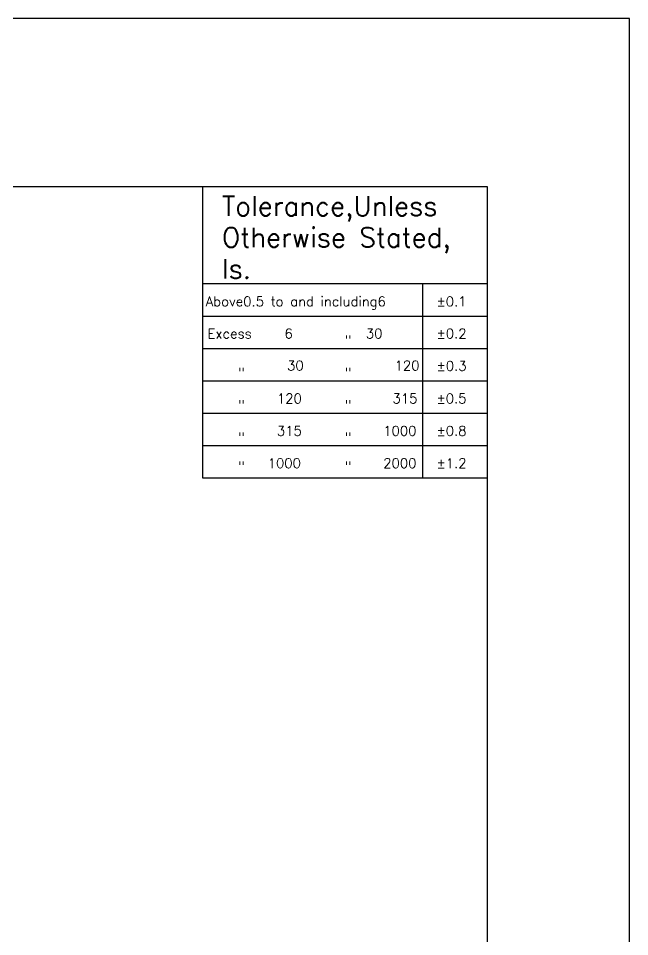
# Model space of a CAD drawing. Extents: x 14808 to 20058, y -13198 to -11680.
# Drawn here: x 16393.1 to 16487.6, y -11822.1 to -11680.2 of the extents above; entities that cross this region are included whole.
import ezdxf
from ezdxf.enums import TextEntityAlignment as Align

# ---------------------------------------------------------------- set-up
doc = ezdxf.new("R2010")
doc.units = 0
doc.header["$LTSCALE"] = 7
doc.header["$MEASUREMENT"] = 0
doc.layers.get('0').update_dxf_attribs({"color": 2, "linetype": 'CONTINUOUS'})
doc.layers.add('DWG', color=7, linetype='CONTINUOUS')
doc.layers.add('TXT', color=4, linetype='CONTINUOUS')
doc.styles.add('DD', font='romans', dxfattribs={"bigfont": 'hs'})
doc.styles.add('ROMANS', font='ROMANS.shx', dxfattribs={"height": 3.5})

# ---------------------------------------------------------------- blocks, each defined once
blk = doc.blocks.new('BORDER')
for p, q in [((1, 1), (0, 1)), ((1, 0), (1, 1))]:
    blk.add_line(p, q)

msp = doc.modelspace()

# ---------------------------------------------------------------- linework, layer by layer
at = {"color": 2, "linetype": 'Continuous', "lineweight": 15}
msp.add_line((15647.56, -11680.18), (16487.56, -11680.18), dxfattribs=at)
for p, q in [((16421.56, -11721.18), (16465.56, -11721.18)), ((16455.56, -11721.18), (16455.56, -11751.18)), ((16421.56, -11726.18), (16465.56, -11726.18)), ((16421.56, -11731.18), (16465.56, -11731.18)), ((16421.56, -11736.18), (16465.56, -11736.18)), ((16421.56, -11741.18), (16465.56, -11741.18)), ((16421.56, -11746.18), (16465.56, -11746.18))]:
    msp.add_line(p, q)
at = {"layer": 'DWG'}
for p, q in [((16421.56, -11706.18), (16421.56, -11751.18)), ((16421.56, -11751.18), (16465.56, -11751.18))]:
    msp.add_line(p, q, dxfattribs=at)
at = {"layer": 'TXT'}
msp.add_line((15685.56, -11706.18), (16465.56, -11706.18), dxfattribs=at)
at = {"layer": 'TXT', "lineweight": -3}
msp.add_line((16465.56, -11706.18), (16465.56, -12260.18), dxfattribs=at)

# ---------------------------------------------------------------- block references
at = {"xscale": 840, "yscale": 594, "zscale": 840}
msp.add_blockref('BORDER', (15647.56, -12274.18), dxfattribs=at)

# ---------------------------------------------------------------- texts
at = {"linetype": 'Continuous', "style": 'ROMANS'}
for s, height, p in [('Tolerance,Unless', 3, (16424.56, -11710.68)), ('Otherwise Stated,', 3, (16424.56, -11715.53)), ('Is.', 3, (16424.56, -11720.39)), ('Above0.5 to and including6', 1.5, (16422.06, -11724.68)), ('%%P0.1', 1.5, (16457.72, -11724.68)), ('"', 1.5, (16443.56, -11730.68)), ('"', 1.5, (16427.06, -11735.68)), ('"', 1.5, (16443.56, -11735.68)), ('120', 1.5, (16433.05, -11739.68)), ('315', 1.5, (16450.91, -11739.68)), ('%%p0.5', 1.5, (16457.73, -11739.68)), ('"', 1.5, (16427.06, -11740.68)), ('"', 1.5, (16443.56, -11740.68)), ('"', 1.5, (16427.06, -11745.68)), ('315', 1.5, (16433.05, -11744.68)), ('"', 1.5, (16443.56, -11745.68)), ('1000', 1.5, (16449.48, -11744.68)), ('%%P0.8', 1.5, (16457.73, -11744.68)), ('1000', 1.5, (16431.63, -11749.68)), ('2000', 1.5, (16449.48, -11749.68)), ('%%P1.2', 1.5, (16457.73, -11749.68)), ('"', 1.5, (16427.06, -11750.18)), ('"', 1.5, (16443.56, -11750.18))]:
    msp.add_text(s, height=height, dxfattribs=at).set_placement(p)
at = {"style": 'DD'}
for s, p in [('Excess    6          30   ', (16422.34, -11729.65)), ('%%p0.2', (16457.74, -11729.64)), ('%%p0.3', (16457.74, -11734.64))]:
    msp.add_text(s, height=1.5, dxfattribs=at).set_placement(p)
for s, p in [('30', (16435.91, -11733.84)), ('120', (16453.16, -11733.84))]:
    msp.add_text(s, height=1.5, dxfattribs=at).set_placement(p, align=Align.MIDDLE)

doc.saveas('drawing.dxf')
